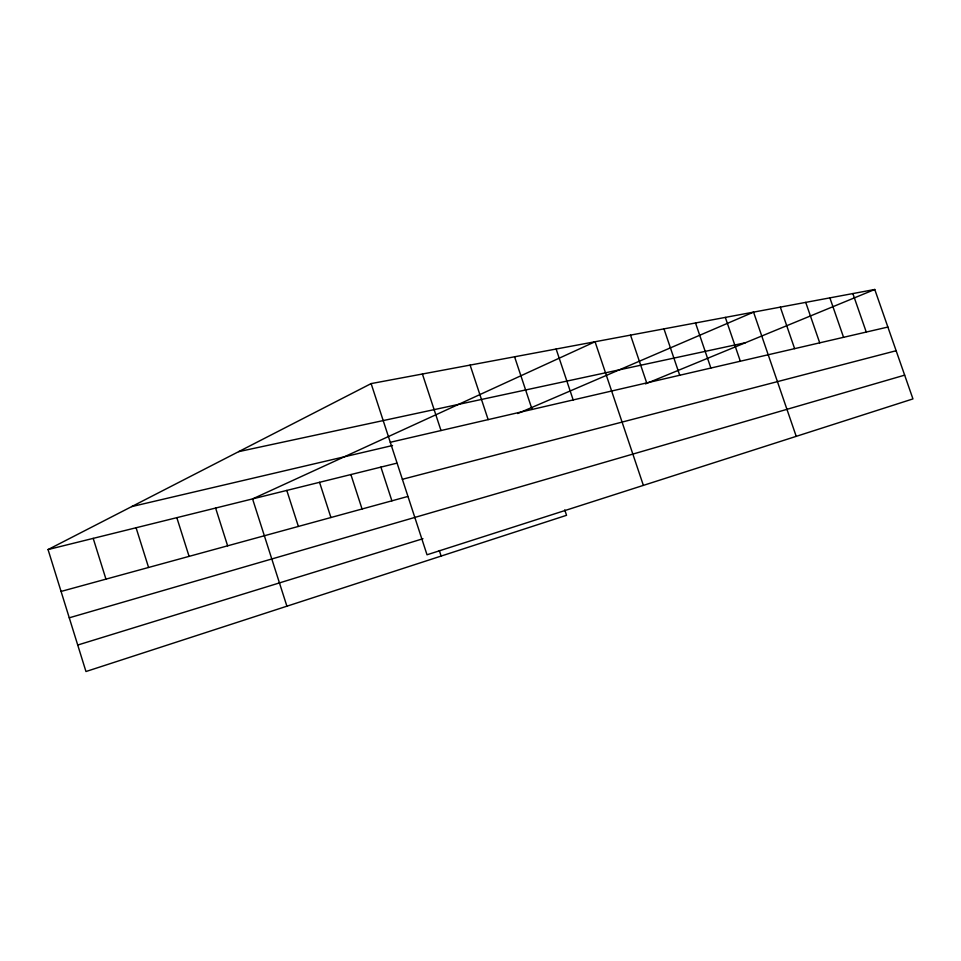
<?xml version="1.0" encoding="UTF-8"?>
<svg xmlns="http://www.w3.org/2000/svg" width="961" height="961" viewBox="0 0 961 961"><rect width="100%" height="100%" fill="white"/><g stroke="black" fill="none" stroke-linecap="round" stroke-linejoin="round"><path stroke-width="1.44" d="M564.756 509.907L566.546 515.3L85.961 671.523L48.05 549.56L371.126 383.595L874.762 289.477L912.95 398.911L427.02 554.785L371.126 383.595M517.679 413.542L753.556 312.121L796.225 436.354M645.468 383.883L874.762 289.477M77.733 645.035L422.96 538.713M69.264 617.803L904.661 375.15M61.072 591.435L407.632 496.513M402.371 479.299L896.132 350.729M48.05 549.56L396.749 463.19M131.669 506.603L392.52 445.508M390.286 442.288L887.88 327.052M238.688 451.634L745.388 342.741M852.863 293.561L866.257 332.062M829.872 297.862L843.566 337.323M805.726 302.379L819.721 342.849M780.32 307.124L794.627 348.651M725.327 317.394L740.33 361.228M695.512 322.968L710.876 368.051M663.967 328.866L679.715 375.258M630.536 335.113L646.693 382.91M643.377 485.389L595.051 341.744L252.563 498.903L286.907 606.211M556.131 349.023L573.176 399.932M514.579 356.783L532.106 409.446M470.109 365.096L488.152 419.621M422.408 374.009L441.003 430.54M439.309 550.509L441.135 556.071M380.904 467.106L391.896 500.825M350.885 474.542L362.057 508.994M319.545 482.314L330.92 517.523M286.798 490.422L298.378 526.436M215.612 508.057L227.625 545.812M176.824 517.667L189.089 556.371M136.078 527.757L148.583 567.47M93.205 538.376L105.962 579.135"/></g></svg>
